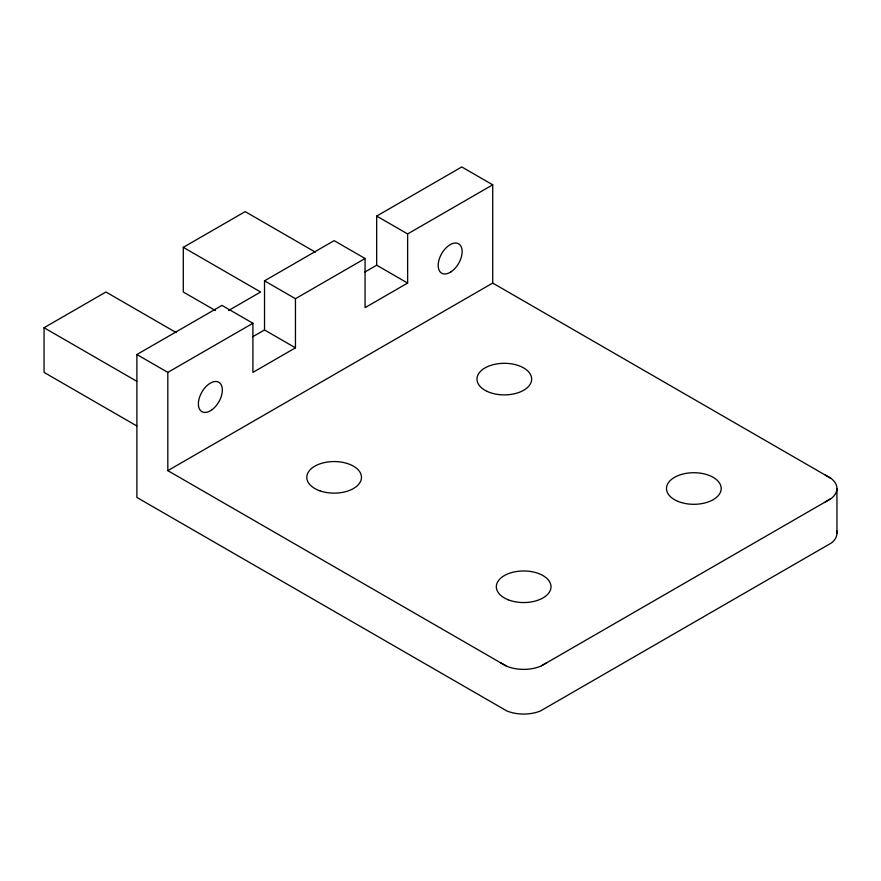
<?xml version="1.0" encoding="UTF-8"?>
<svg xmlns="http://www.w3.org/2000/svg" width="881" height="881" viewBox="0 0 881 881"><rect width="100%" height="100%" fill="white"/><g stroke="black" fill="none" stroke-linecap="round" stroke-linejoin="round"><path stroke-width="1.32" d="M546.87 662.688L540.471 666.289A29.007 16.75 0 0 1 506.85 666.289L500.452 662.688M136.874 425.986L44.05 372.388L44.05 327.732L105.94 292.007L176.145 332.544M215.427 310.553L183.292 292.007L183.292 247.341L245.171 211.616L315.387 252.153M836.609 530.593A29.007 16.75 0 0 1 831.576 542.883L540.471 710.956A29.007 16.75 0 0 1 506.85 710.956L136.874 497.446L136.874 354.525L221.968 305.399L252.913 323.261L252.913 372.388L295.454 347.83L295.454 298.703L365.075 258.507L365.075 307.634L407.628 283.065L407.628 233.939L492.71 184.812L492.71 283.065L830.772 478.251M295.454 347.83L264.52 329.968L264.52 280.841L334.13 240.645L365.075 258.507M407.628 283.065L376.683 265.203L376.683 216.076L461.776 166.95L492.71 184.812M228.509 310.553L260.644 292.007L183.292 247.341M136.874 354.525L167.819 372.388L252.913 323.261M252.693 336.784L264.52 329.968M364.866 272.031L376.683 265.203M167.819 372.388L167.819 470.641L492.71 283.065M541.441 665.827L830.772 498.778M825.343 501.906L831.576 498.217A29.007 16.75 0 0 0 831.576 478.801L825.343 475.112M376.683 216.076L407.628 233.939M264.52 280.841L295.454 298.703M44.05 327.732L136.874 381.33M167.819 470.641L505.881 665.827M836.95 488.515L836.95 533.17M212.156 409.61A16.959 9.79 -60 0 0 219.732 382.905A16.959 9.79 -60 0 0 199.205 398.344A16.959 9.79 -60 0 0 212.156 409.61M451.061 271.8A16.959 9.79 -60 0 0 460.08 244.995A16.959 9.79 -60 0 0 439.366 258.728A16.959 9.79 -60 0 0 451.061 271.8M508.249 599.807A27.344 15.792 0 0 0 550.933 587.946A27.344 15.792 0 0 0 511.795 572.54A27.344 15.792 0 0 0 508.249 599.807M319.946 490.849A27.344 15.792 0 0 0 361.474 477.689A27.344 15.792 0 0 0 320.981 463.505A27.344 15.792 0 0 0 319.946 490.849M487.171 391.395A27.344 15.792 0 0 0 531.342 381.517A27.344 15.792 0 0 0 494.439 364.371A27.344 15.792 0 0 0 487.171 391.395M678.227 501.476A27.344 15.792 0 0 0 721.098 489.836A27.344 15.792 0 0 0 682.202 474.22A27.344 15.792 0 0 0 678.227 501.476"/></g></svg>
